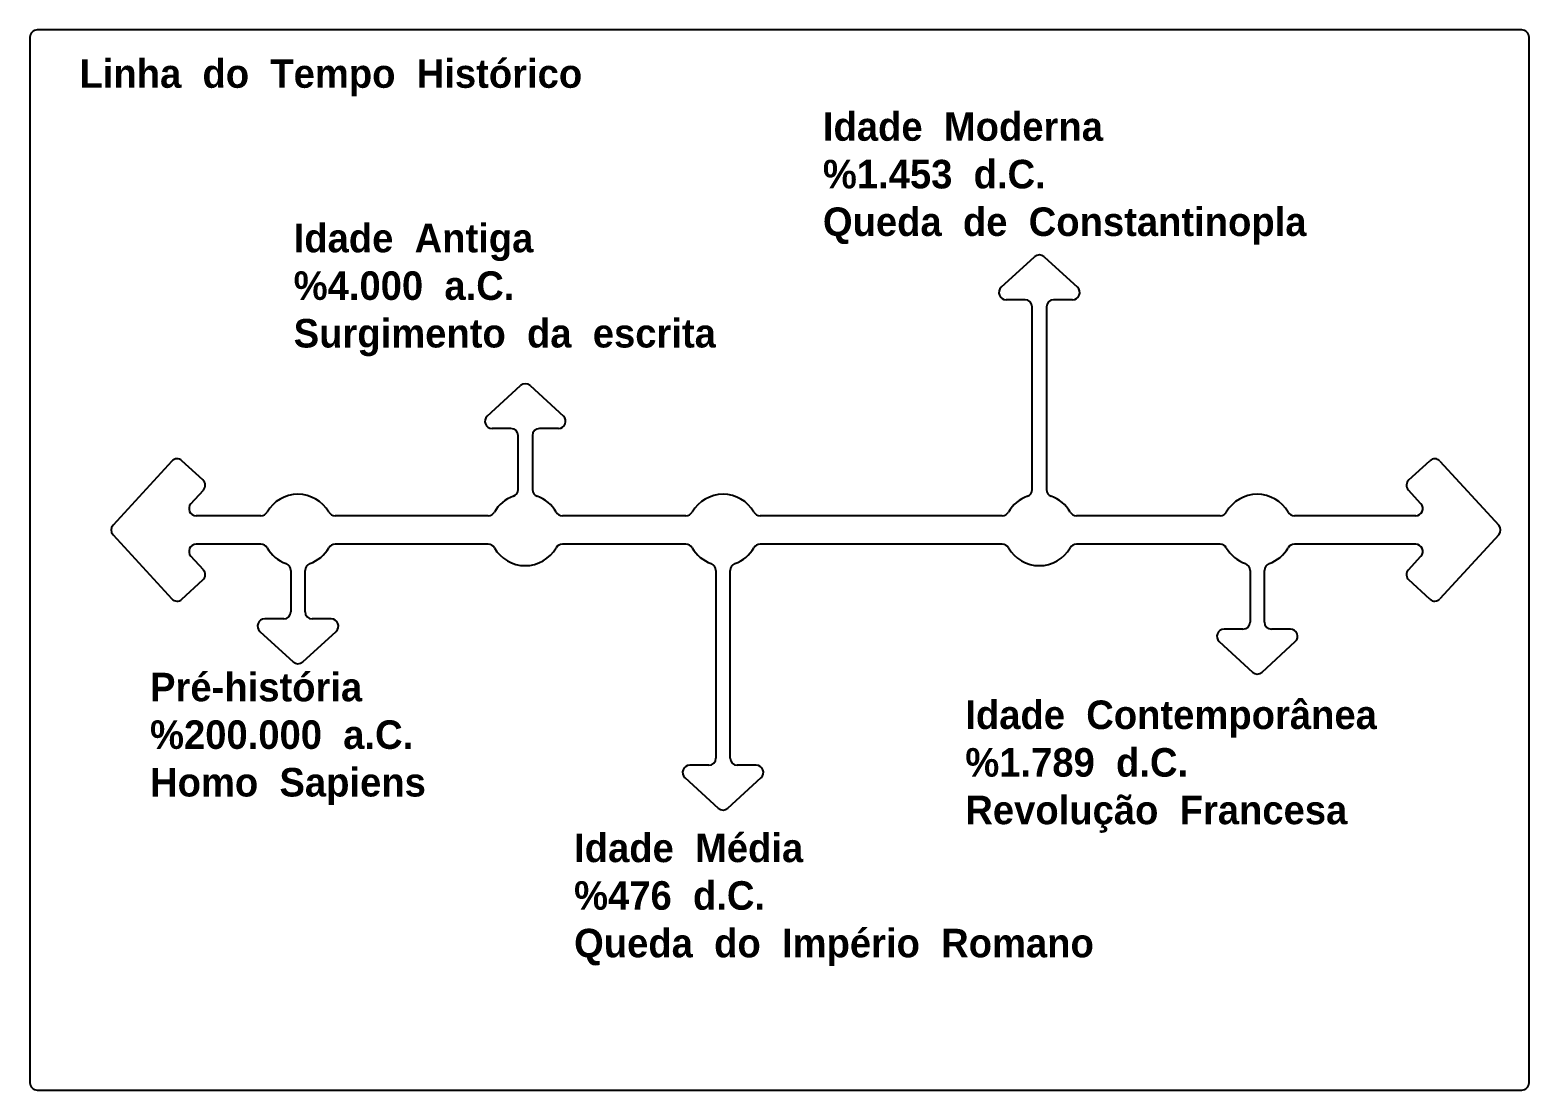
# Model space of a CAD drawing. Header units: millimetres. Extents: x 4903 to 8718, y 642 to 2401.
# Drawn here: x 4903.4 to 5323.4, y 1140.1 to 1437.1 of the extents above; entities that cross this region are included whole.
import ezdxf

# ---------------------------------------------------------------- set-up
doc = ezdxf.new("R2010")
doc.units = ezdxf.units.MM
doc.styles.add('Annotative', font='arial.ttf')
doc.styles.get("Standard").update_dxf_attribs({"font": 'arial.ttf'})

msp = doc.modelspace()

# ---------------------------------------------------------------- linework, layer by layer
for p, q in [((5175.51, 1365.02), (5184.83, 1373.57)), ((5187.53, 1373.57), (5196.85, 1365.02)), ((5182.18, 1361.55), (5176.86, 1361.55)), ((5195.5, 1361.55), (5190.18, 1361.55)), ((5184.18, 1308.34), (5184.18, 1359.55)), ((5188.18, 1359.55), (5188.18, 1308.34)), ((5031.48, 1328.94), (5040.8, 1337.49)), ((5043.5, 1337.49), (5052.82, 1328.94)), ((5038.15, 1325.46), (5032.83, 1325.46)), ((5040.15, 1308.34), (5040.15, 1323.46)), ((5044.15, 1323.46), (5044.15, 1308.34)), ((5051.47, 1325.46), (5046.15, 1325.46)), ((4943.12, 1316.32), (4926.65, 1298.38)), ((4951.84, 1311.03), (4945.94, 1316.44)), ((5289.71, 1311.03), (5295.6, 1316.44)), ((5298.43, 1316.32), (5314.89, 1298.38)), ((4948.44, 1304.38), (4951.96, 1308.21)), ((5293.1, 1304.38), (5289.59, 1308.21)), ((4968.07, 1301.03), (4949.92, 1301.03)), ((5031.76, 1301.03), (4988.85, 1301.03)), ((5087.16, 1301.03), (5052.54, 1301.03)), ((5175.79, 1301.03), (5107.95, 1301.03)), ((5236.84, 1301.03), (5196.57, 1301.03)), ((5291.63, 1301.03), (5257.63, 1301.03)), ((4926.65, 1295.67), (4943.12, 1277.73)), ((5314.89, 1295.67), (5298.43, 1277.73)), ((4951.96, 1285.85), (4948.44, 1289.67)), ((4968.07, 1293.03), (4949.92, 1293.03)), ((5031.76, 1293.03), (4988.85, 1293.03)), ((5087.16, 1293.03), (5052.54, 1293.03)), ((5175.79, 1293.03), (5107.95, 1293.03)), ((5236.84, 1293.03), (5196.57, 1293.03)), ((5291.63, 1293.03), (5257.63, 1293.03)), ((5289.59, 1285.85), (5293.1, 1289.67)), ((4976.46, 1285.71), (4976.46, 1274.1)), ((4980.46, 1274.1), (4980.46, 1285.71)), ((5095.56, 1285.71), (5095.56, 1233.1)), ((5099.56, 1233.1), (5099.56, 1285.71)), ((5245.23, 1285.71), (5245.23, 1271.22)), ((5249.23, 1271.22), (5249.23, 1285.71)), ((4945.94, 1277.61), (4951.84, 1283.02)), ((5295.6, 1277.61), (5289.71, 1283.02)), ((4967.79, 1268.62), (4977.11, 1260.07)), ((4974.46, 1272.1), (4969.14, 1272.1)), ((4979.81, 1260.07), (4989.13, 1268.62)), ((4987.78, 1272.1), (4982.46, 1272.1)), ((5243.23, 1269.22), (5237.92, 1269.22)), ((5256.55, 1269.22), (5251.23, 1269.22)), ((5236.57, 1265.74), (5245.88, 1257.19)), ((5248.59, 1257.19), (5257.9, 1265.74)), ((5093.56, 1231.1), (5088.24, 1231.1)), ((5106.87, 1231.1), (5101.56, 1231.1)), ((5086.89, 1227.63), (5096.2, 1219.08)), ((5098.91, 1219.08), (5108.23, 1227.63))]:
    msp.add_line(p, q)
msp.add_lwpolyline([(4903.38, 1435.11), (4903.38, 1142.11, 0.414214), (4905.38, 1140.11), (5321.38, 1140.11, 0.414214), (5323.38, 1142.11), (5323.38, 1435.11, 0.414214), (5321.38, 1437.11), (4905.38, 1437.11, 0.414214)], format="xyb", close=True)
for centre, radius, start, end in [((5186.18, 1372.1), 2, 47.4556, 132.5444), ((5176.86, 1363.55), 2, 132.5444, 270), ((5195.5, 1363.55), 2, 270, 47.4556), ((5182.18, 1359.55), 2, 0, 90), ((5190.18, 1359.55), 2, 90, 180), ((5042.15, 1336.01), 2, 47.4556, 132.5444), ((5032.83, 1327.46), 2, 132.5444, 270), ((5051.47, 1327.46), 2, 270, 47.4556), ((5038.15, 1323.46), 2, 0, 90), ((5046.15, 1323.46), 2, 90, 180), ((4944.59, 1314.97), 2, 47.4556, 137.4556), ((5296.95, 1314.97), 2, 42.5444, 132.5444), ((4950.48, 1309.56), 2, 317.4556, 47.4556), ((5291.06, 1309.56), 2, 132.5444, 222.5444), ((4978.46, 1297.03), 10, 30, 150), ((5042.15, 1297.03), 10, 109.4712, 150), ((5038.15, 1308.34), 2, 289.4712, 0), ((5046.15, 1308.34), 2, 180, 250.5288), ((5042.15, 1297.03), 10, 30, 70.5288), ((5097.56, 1297.03), 10, 30, 150), ((5186.18, 1297.03), 10, 109.4712, 150), ((5182.18, 1308.34), 2, 289.4712, 0), ((5190.18, 1308.34), 2, 180, 250.5288), ((5186.18, 1297.03), 10, 30, 70.5288), ((5247.23, 1297.03), 10, 30, 150), ((4949.92, 1303.03), 2, 137.4556, 270), ((4968.07, 1303.03), 2, 270, 330), ((4988.85, 1303.03), 2, 210, 270), ((5031.76, 1303.03), 2, 270, 330), ((5052.54, 1303.03), 2, 210, 270), ((5087.16, 1303.03), 2, 270, 330), ((5107.95, 1303.03), 2, 210, 270), ((5175.79, 1303.03), 2, 270, 330), ((5196.57, 1303.03), 2, 210, 270), ((5236.84, 1303.03), 2, 270, 330), ((5257.63, 1303.03), 2, 210, 270), ((5291.63, 1303.03), 2, 270, 42.5444), ((4928.12, 1297.03), 2, 137.4556, 222.5444), ((5313.42, 1297.03), 2, 317.4556, 42.5444), ((4949.92, 1291.03), 2, 90, 222.5444), ((4968.07, 1291.03), 2, 30, 90), ((4978.46, 1297.03), 10, 210, 250.5288), ((4978.46, 1297.03), 10, 289.4712, 330), ((4988.85, 1291.03), 2, 90, 150), ((5031.76, 1291.03), 2, 30, 90), ((5042.15, 1297.03), 10, 210, 330), ((5052.54, 1291.03), 2, 90, 150), ((5087.16, 1291.03), 2, 30, 90), ((5097.56, 1297.03), 10, 210, 250.5288), ((5097.56, 1297.03), 10, 289.4712, 330), ((5107.95, 1291.03), 2, 90, 150), ((5175.79, 1291.03), 2, 30, 90), ((5186.18, 1297.03), 10, 210, 330), ((5196.57, 1291.03), 2, 90, 150), ((5236.84, 1291.03), 2, 30, 90), ((5247.23, 1297.03), 10, 210, 250.5288), ((5247.23, 1297.03), 10, 289.4712, 330), ((5257.63, 1291.03), 2, 90, 150), ((5291.63, 1291.03), 2, 317.4556, 90), ((4950.48, 1284.49), 2, 312.5444, 42.5444), ((4974.46, 1285.71), 2, 0, 70.5288), ((4982.46, 1285.71), 2, 109.4712, 180), ((5093.56, 1285.71), 2, 0, 70.5288), ((5101.56, 1285.71), 2, 109.4712, 180), ((5243.23, 1285.71), 2, 0, 70.5288), ((5251.23, 1285.71), 2, 109.4712, 180), ((5291.06, 1284.49), 2, 137.4556, 227.4556), ((4944.59, 1279.08), 2, 222.5444, 312.5444), ((5296.95, 1279.08), 2, 227.4556, 317.4556), ((4974.46, 1274.1), 2, 270, 0), ((4982.46, 1274.1), 2, 180, 270), ((4969.14, 1270.1), 2, 90, 227.4556), ((4987.78, 1270.1), 2, 312.5444, 90), ((5237.92, 1267.22), 2, 90, 227.4556), ((5243.23, 1271.22), 2, 270, 0), ((5251.23, 1271.22), 2, 180, 270), ((5256.55, 1267.22), 2, 312.5444, 90), ((4978.46, 1261.55), 2, 227.4556, 312.5444), ((5247.23, 1258.67), 2, 227.4556, 312.5444), ((5088.24, 1229.1), 2, 90, 227.4556), ((5093.56, 1233.1), 2, 270, 0), ((5101.56, 1233.1), 2, 180, 270), ((5106.87, 1229.1), 2, 312.5444, 90), ((5097.56, 1220.55), 2, 227.4556, 312.5444)]:
    msp.add_arc(centre, radius, start, end)

# ---------------------------------------------------------------- texts
at = {"insert": (4917.24, 1428.91), "char_height": 8, "attachment_point": 1}
msp.add_mtext_dynamic_manual_height_columns('{\\fBraille Type|b1|i0|c0|p2;Linha  do  Tempo  Histórico}', width=428.6906, gutter_width=12.5, heights=[0], dxfattribs=at)
at = {"char_height": 8, "attachment_point": 1, "style": 'Annotative'}
for s, width, heights, insert in [('{\\fBraille Type|b1|i0|c0|p2;Idade  Moderna\\P%1.453  d.C.\\PQueda  de  Constantinopla}', 234.1864, [0], (5125.54, 1414.07)), ('{\\fBraille Type|b1|i0|c0|p2;Idade  Antiga\\P%4.000  a.C.\\PSurgimento  da  escrita}', 307.743, [0], (4977.26, 1382.82)), ('{\\fBraille Type|b1|i0|c0|p2;Pré-história\\P%200.000  a.C.\\PHomo  Sapiens}', 150.4674, [0], (4937.02, 1257.02)), ('{\\fBraille Type|b1|i0|c0|p2;Idade  Contemporânea\\P%1.789  d.C.\\PRevolução  Francesa}', 150.4674, [0], (5165.44, 1249.25)), ('{\\fBraille Type|b1|i0|c0|p2;Idade  Média\\P%476  d.C.\\PQueda  do  Império  Romano}', 408.7068, [82.7], (5055.83, 1211.96))]:
    msp.add_mtext_dynamic_manual_height_columns(s, width=width, gutter_width=125, heights=heights, dxfattribs=dict(at, insert=insert))

doc.saveas('drawing.dxf')
